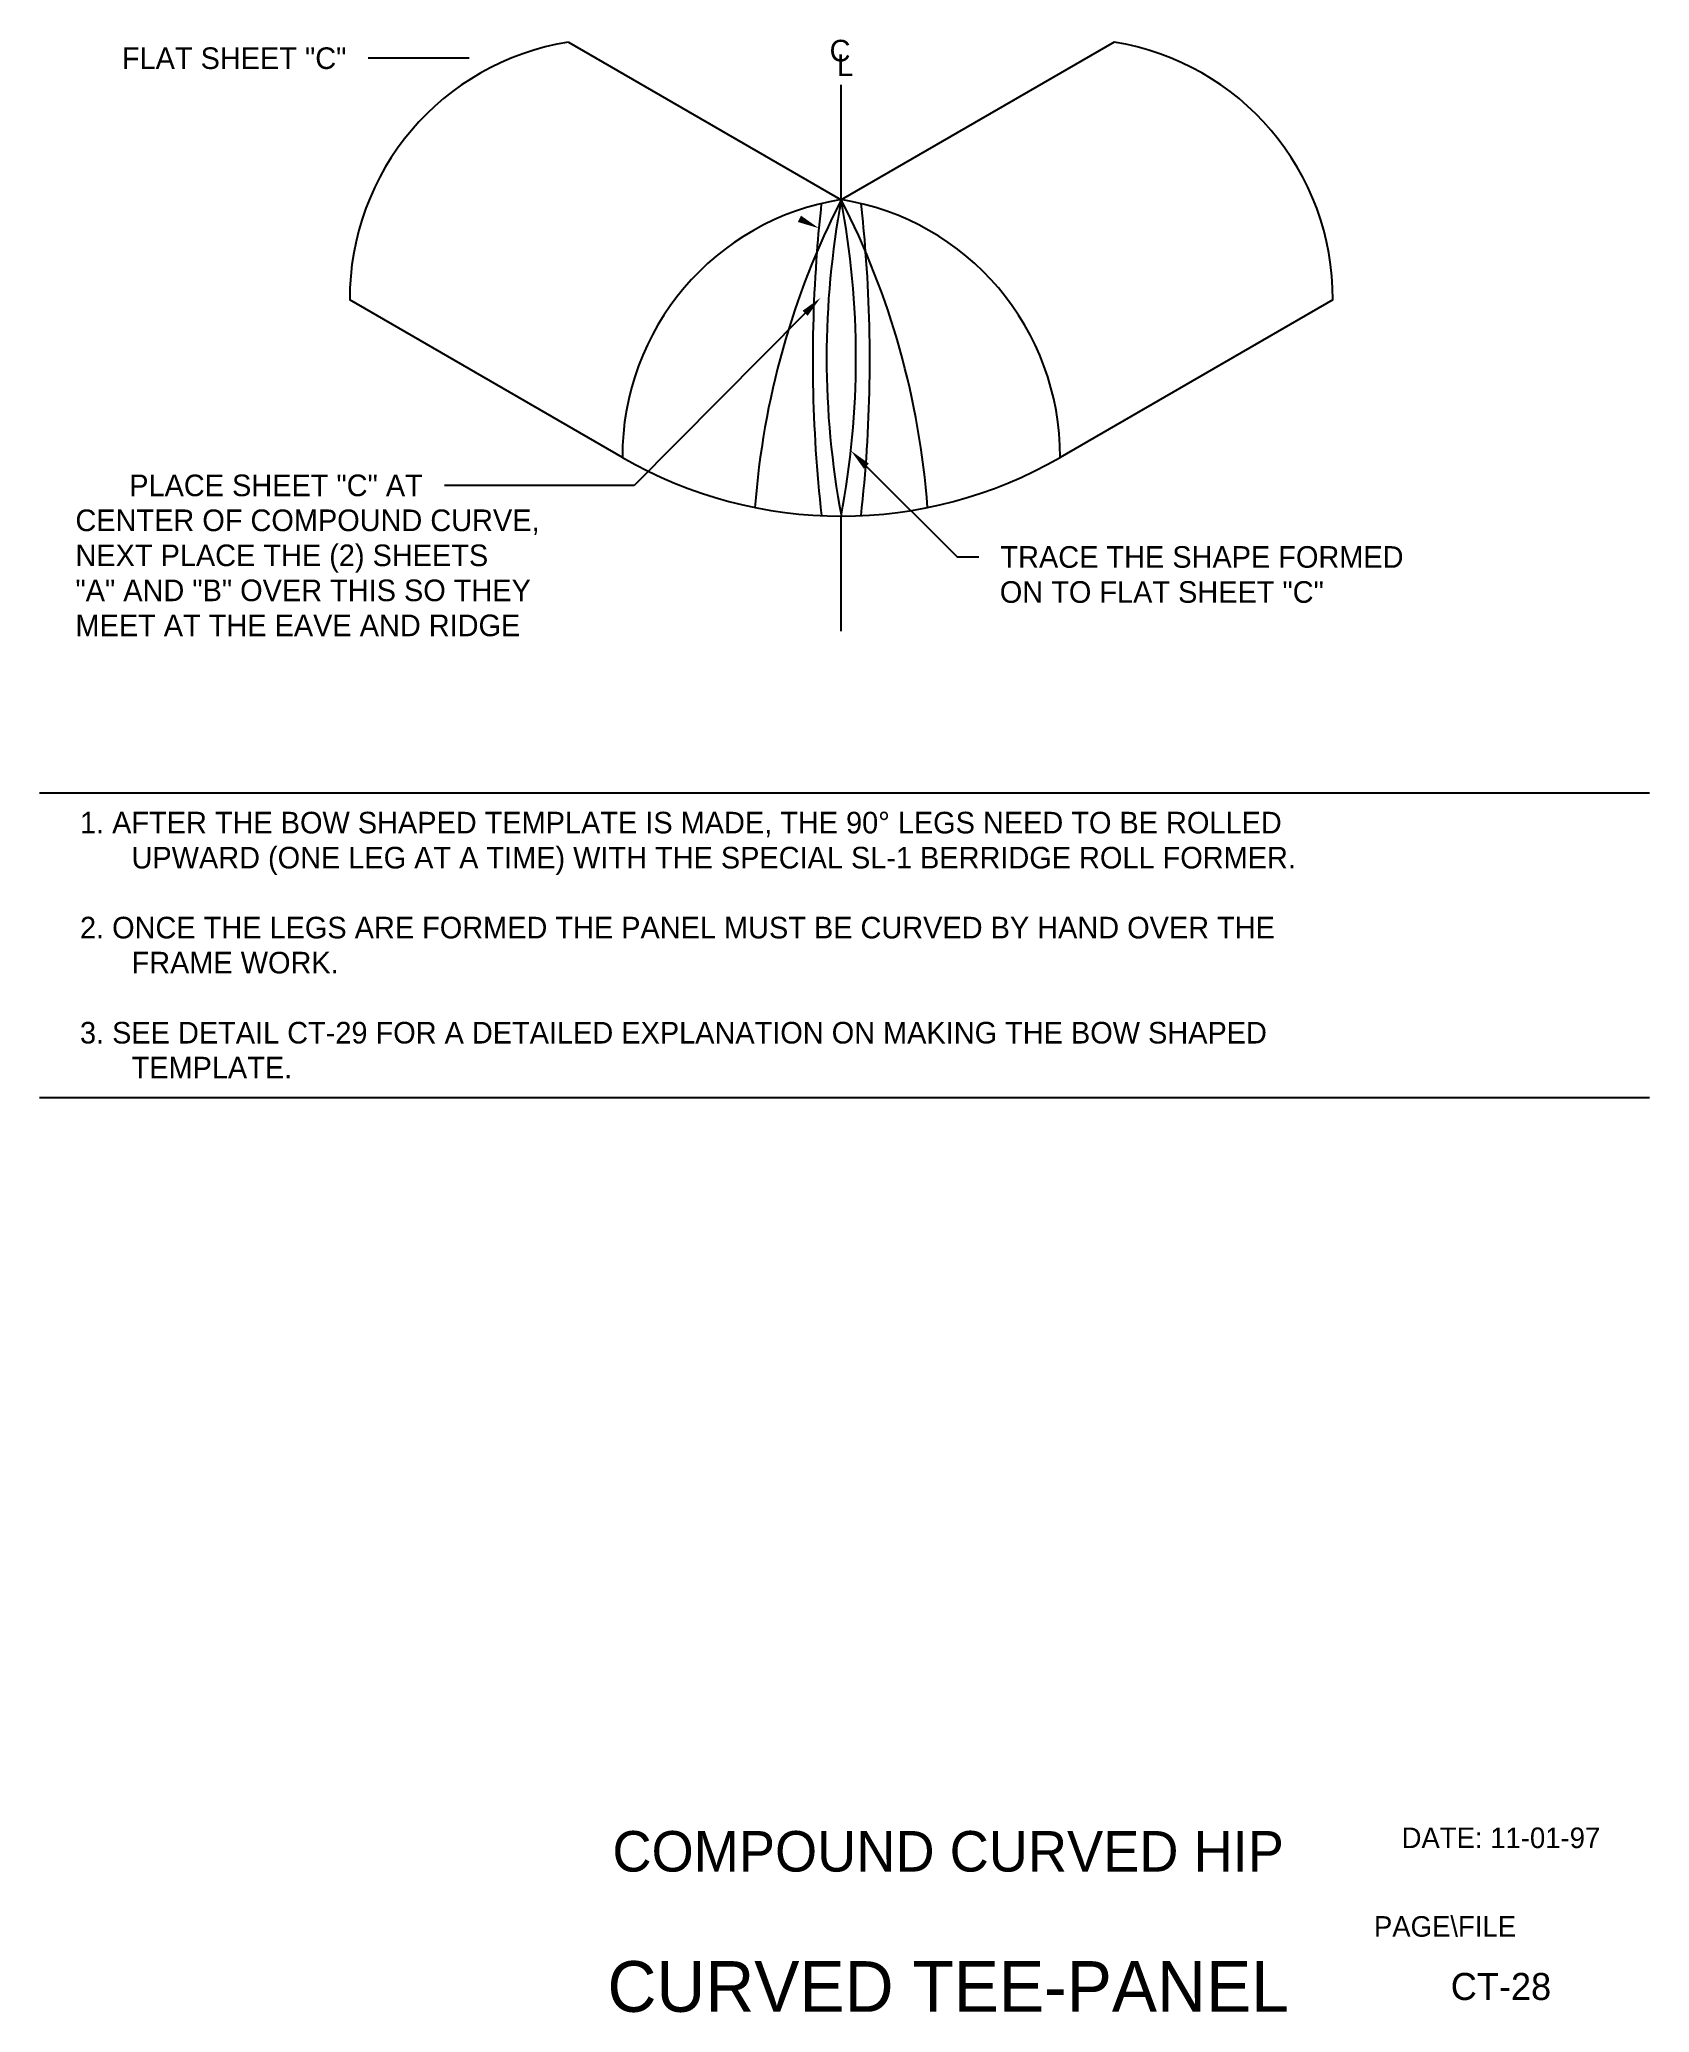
# Model space of a CAD drawing. Extents: x 1 to 15.9, y 0.5 to 18.8.
import ezdxf
from ezdxf.enums import TextEntityAlignment as Align

# ---------------------------------------------------------------- set-up
doc = ezdxf.new("R2010")
doc.units = 0
doc.header["$LTSCALE"] = 0.2666
doc.linetypes.add('CENTER', pattern=[0])
doc.linetypes.add('HIDDENX2', pattern=[0])
for name, color, linetype in [('BORDER', 7, 'CONTINUOUS'), ('CMP-FLSH', 7, 'CONTINUOUS'), ('DIM-TXT', 7, 'CONTINUOUS')]:
    doc.layers.add(name, color=color, linetype=linetype)

msp = doc.modelspace()

# ---------------------------------------------------------------- linework, layer by layer
at = {"layer": 'BORDER', "color": 0, "linetype": 'CONTINUOUS'}
for p, q in [((0.982, 11.789), (15.88, 11.789)), ((0.982, 8.973), (15.88, 8.973))]:
    msp.add_line(p, q, dxfattribs=at)
at = {"layer": 'CMP-FLSH', "color": 0, "linetype": 'CONTINUOUS'}
for p, q in [((5.877, 18.732), (8.401, 17.275)), ((10.925, 18.732), (8.401, 17.275)), ((6.377, 14.892), (3.853, 16.349)), ((12.949, 16.349), (10.425, 14.892))]:
    msp.add_line(p, q, dxfattribs=at)
for centre, radius, start, end in [((6.252, 16.363), 2.399, 98.9845, 180.3362), ((10.55, 16.363), 2.399, 359.6638, 81.0155), ((8.775, 14.906), 2.399, 98.9845, 180.3362), ((15.037, 13.878), 7.455, 152.8883, 175.7583), ((21.102, 15.796), 12.966, 173.611, 175.5952), ((16.151, 15.812), 7.886, 169.3109, 190.6891), ((0.651, 15.812), 7.886, 349.3109, 10.6891), ((1.765, 13.878), 7.455, 4.2417, 27.1117), ((8.026, 14.906), 2.399, 359.6638, 81.0155), ((-4.301, 15.796), 12.966, 4.4048, 6.389), ((8.401, 18.397), 4.048, 240, 300)]:
    msp.add_arc(centre, radius, start, end, dxfattribs=at)
at = {"layer": 'CMP-FLSH', "color": 0, "linetype": 'HIDDENX2'}
for centre, start, end in [((21.099, 15.796), 175.5956, 186.3891), ((-4.297, 15.796), 353.6109, 4.4044)]:
    msp.add_arc(centre, 12.962, start, end, dxfattribs=at)
at = {"layer": 'DIM-TXT', "color": 0, "linetype": 'CONTINUOUS'}
for p, q in [((4.959, 18.584), (4.022, 18.584)), ((8.067, 16.225), (6.485, 14.633)), ((8.632, 14.812), (9.474, 13.971)), ((6.485, 14.633), (4.729, 14.633)), ((9.474, 13.971), (9.674, 13.971))]:
    msp.add_line(p, q, dxfattribs=at)
at = {"layer": 'DIM-TXT', "color": 0, "linetype": 'CENTER'}
for p, q in [((8.401, 17.275), (8.401, 18.339)), ((8.401, 13.285), (8.401, 14.349))]:
    msp.add_line(p, q, dxfattribs=at)
at = {"layer": 'DIM-TXT', "color": 0, "linetype": 'CONTINUOUS'}
for points in [[(8.028, 17.128), (7.999, 17.069), (8.194, 17.011)], [(8.043, 16.248), (8.09, 16.201), (8.208, 16.367)], [(8.609, 14.788), (8.656, 14.835), (8.491, 14.953)]]:
    msp.add_solid(points, dxfattribs=at)

# ---------------------------------------------------------------- texts
at = {"layer": 'BORDER', "color": 0, "linetype": 'CONTINUOUS'}
for s, height, p in [('DATE: 11-01-97', 0.1902, (14.505, 2.125)), ('CT-28', 0.25, (14.505, 0.75))]:
    msp.add_text(s, height=height, dxfattribs=at).set_placement(p, align=Align.MIDDLE)
msp.add_text('PAGE\\FILE', height=0.1902, dxfattribs=at).set_placement((13.33, 1.21))
at = {"layer": 'BORDER', "color": 0}
msp.add_text('CURVED TEE-PANEL', height=0.46875, dxfattribs=at).set_placement((9.39, 0.75), align=Align.MIDDLE)
at = {"layer": 'DIM-TXT', "color": 0, "linetype": 'CONTINUOUS'}
for s, p in [('FLAT SHEET "C"', (3.822, 18.584)), ('PLACE SHEET "C" AT', (4.529, 14.633))]:
    msp.add_text(s, height=0.2, dxfattribs=at).set_placement(p, align=Align.MIDDLE_RIGHT)
for s, p in [('C', (8.293, 18.554)), ('L', (8.362, 18.42)), ('CENTER OF COMPOUND CURVE,', (1.315, 14.21)), ('NEXT PLACE THE (2) SHEETS', (1.315, 13.886)), ('"A" AND "B" OVER THIS SO THEY', (1.315, 13.562)), ('ON TO FLAT SHEET "C"', (9.868, 13.547)), ('MEET AT THE EAVE AND RIDGE', (1.315, 13.238)), ('1. AFTER THE BOW SHAPED TEMPLATE IS MADE, THE 90%%d LEGS NEED TO BE ROLLED', (1.357, 11.414)), ('UPWARD (ONE LEG AT A TIME) WITH THE SPECIAL SL-1 BERRIDGE ROLL FORMER.', (1.834, 11.09)), ('2. ONCE THE LEGS ARE FORMED THE PANEL MUST BE CURVED BY HAND OVER THE', (1.357, 10.443)), ('FRAME WORK.', (1.834, 10.119)), ('3. SEE DETAIL CT-29 FOR A DETAILED EXPLANATION ON MAKING THE BOW SHAPED', (1.357, 9.471)), ('TEMPLATE.', (1.834, 9.148))]:
    msp.add_text(s, height=0.2, dxfattribs=at).set_placement(p)
msp.add_text('TRACE THE SHAPE FORMED', height=0.2, dxfattribs=at).set_placement((9.874, 13.971), align=Align.MIDDLE_LEFT)
msp.add_text('COMPOUND CURVED HIP', height=0.375, dxfattribs=at).set_placement((9.39, 2), align=Align.MIDDLE)

doc.saveas('drawing.dxf')
